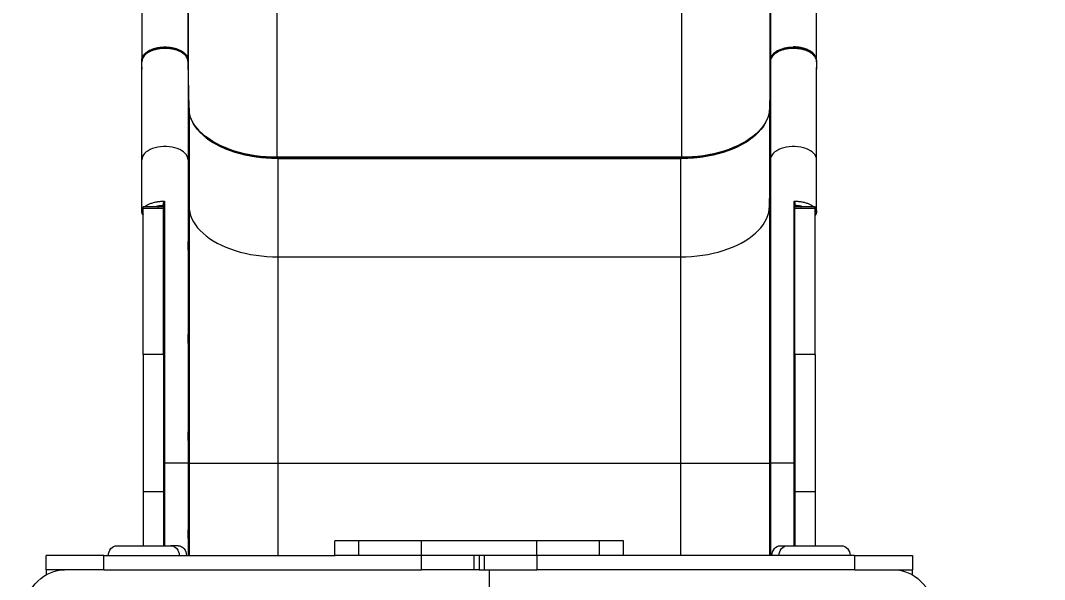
# Model space of a CAD drawing. Header units: millimetres. Extents: x -8939 to 8472, y -10604 to 8071.
# Drawn here: x -1971 to -907, y 4814 to 5395 of the extents above; entities that cross this region are included whole.
import ezdxf

# ---------------------------------------------------------------- set-up
doc = ezdxf.new("R2010")
doc.units = ezdxf.units.MM
for name, color, linetype in [('DIKOM_ОБЪЕКТ', 7, 'Continuous'), ('DIKOM_РАЗМЕР_ЗОНА', 7, 'Continuous'), ('DIKOM_РАЗМЕР_ОБЪЕКТА', 7, 'Continuous')]:
    doc.layers.add(name, color=color, linetype=linetype)
doc.styles.add('style1', font='arial.ttf', dxfattribs={"width": 0.8})
doc.dimstyles.new('1-50', dxfattribs={"dimtxt": 300, "dimasz": 200, "dimexe": 100, "dimexo": 0, "dimgap": 100, "dimtad": 1, "dimdec": 0, "dimtxsty": 'style1', "dimcen": 0, "dimclrd": 7, "dimclre": 7, "dimadec": 1, "dimazin": 2, "dimtfac": 1, "dimtdec": 0, "dimtmove": 0, "dimatfit": 3, "dimfxl": 0, "dimlwd": 25, "dimlwe": 18, "dimarcsym": 0})

# ---------------------------------------------------------------- blocks, each defined once
blk = doc.blocks.new('*D10')
at = {"layer": 'Defpoints', "color": 0, "transparency": 16777216}
for p in [(-1552.4, 6070.9), (-5993.5, -5179.1), (3962.9, -5179.1)]:
    blk.add_point(p, dxfattribs=at)
at = {"layer": 'DIKOM_РАЗМЕР_ОБЪЕКТА', "color": 7, "lineweight": 18, "transparency": 16777216}
for p, q in [((-1552.4, 6070.9), (-6093.5, 6070.9)), ((3962.9, -5179.1), (-6093.5, -5179.1))]:
    blk.add_line(p, q, dxfattribs=at)
at = {"layer": 'DIKOM_РАЗМЕР_ОБЪЕКТА', "color": 7, "lineweight": 25, "transparency": 16777216}
blk.add_line((-5993.5, 5870.9), (-5993.5, -4979.1), dxfattribs=at)
at = {"layer": 'DIKOM_РАЗМЕР_ОБЪЕКТА', "color": 7, "transparency": 16777216}
for points in [[(-6026.9, 5870.9), (-5960.2, 5870.9), (-5993.5, 6070.9)], [(-6026.9, -4979.1), (-5960.2, -4979.1), (-5993.5, -5179.1)]]:
    blk.add_solid(points, dxfattribs=at)
at = {"layer": 'DIKOM_РАЗМЕР_ОБЪЕКТА', "color": 0, "transparency": 16777216, "insert": (-6246.7, 1864), "char_height": 300, "attachment_point": 5, "rotation": 90, "style": 'style1'}
blk.add_mtext('11250', dxfattribs=at)
blk = doc.blocks.new('*D12')
at = {"layer": 'Defpoints', "color": 0, "transparency": 16777216}
for p in [(-8488.9, 8070.9), (-1804, 8070.9), (173.6, -6679.1)]:
    blk.add_point(p, dxfattribs=at)
at = {"layer": 'DIKOM_РАЗМЕР_ЗОНА', "color": 7, "lineweight": 18, "transparency": 16777216}
for p, q in [((-1804, 8070.9), (-8588.9, 8070.9)), ((173.6, -6679.1), (-8588.9, -6679.1))]:
    blk.add_line(p, q, dxfattribs=at)
at = {"layer": 'DIKOM_РАЗМЕР_ЗОНА', "color": 7, "lineweight": 25, "transparency": 16777216}
blk.add_line((-8488.9, -6479.1), (-8488.9, 7870.9), dxfattribs=at)
at = {"layer": 'DIKOM_РАЗМЕР_ЗОНА', "color": 7, "transparency": 16777216}
for points in [[(-8522.3, 7870.9), (-8455.6, 7870.9), (-8488.9, 8070.9)], [(-8522.3, -6479.1), (-8455.6, -6479.1), (-8488.9, -6679.1)]]:
    blk.add_solid(points, dxfattribs=at)
at = {"layer": 'DIKOM_РАЗМЕР_ЗОНА', "color": 0, "transparency": 16777216, "insert": (-8742.1, 2001.1), "char_height": 300, "attachment_point": 5, "rotation": 90, "style": 'style1'}
blk.add_mtext('14750', dxfattribs=at)

msp = doc.modelspace()

# ---------------------------------------------------------------- linework, layer by layer
at = {"layer": 'DIKOM_ОБЪЕКТ', "color": 7, "linetype": 'Continuous', "lineweight": 15}
for p, q in [((-1844.8, 5509.2), (-1844.8, 5353.9)), ((-1796.8, 5353.9), (-1796.8, 5509.2)), ((-1191.8, 5509.2), (-1191.8, 5353.9)), ((-1143.8, 5353.9), (-1143.8, 5509.2)), ((-1796.3, 5328.2), (-1796.3, 5460.7)), ((-1192.3, 5460.7), (-1192.3, 5328.2)), ((-1704.3, 5253), (-1704.3, 5408.3)), ((-1284.3, 5408.3), (-1284.3, 5253)), ((-1820.8, 5367), (-1820.8, 5367.7)), ((-1844.8, 5346.2), (-1844.8, 5353.9)), ((-1844.8, 5344.6), (-1844.8, 5352.4)), ((-1844.3, 5354.9), (-1844.5, 5353.4)), ((-1796.8, 5350.9), (-1796.8, 5353.9)), ((-1796.8, 5352.4), (-1796.8, 5250.4)), ((-1795.8, 5304.2), (-1796.8, 5352.4)), ((-1191.8, 5352.4), (-1192.8, 5304.2)), ((-1191.8, 5353.9), (-1191.9, 5350.9)), ((-1191.8, 5352.4), (-1191.8, 5250.4)), ((-1143.8, 5353.9), (-1143.8, 5346.2)), ((-1143.8, 5352.4), (-1143.8, 5344.6)), ((-1844.8, 5346.2), (-1844.8, 5344.6)), ((-1844.8, 5250.4), (-1844.8, 5344.6)), ((-1143.8, 5344.6), (-1143.8, 5346.2)), ((-1143.8, 5250.4), (-1143.8, 5344.6)), ((-1795.8, 5304.2), (-1795.8, 5202.2)), ((-1192.8, 5304.2), (-1192.8, 5202.2)), ((-1793.7, 5293.2), (-1793.7, 5293.4)), ((-1844.8, 5196.1), (-1844.8, 5250.4)), ((-1796.8, 5250.4), (-1796.8, 4934.9)), ((-1796.8, 5250.4), (-1795.8, 5202.2)), ((-1704.3, 5253), (-1704.3, 5252.2)), ((-1284.3, 5253), (-1704.3, 5253)), ((-1704.3, 5252.2), (-1284.3, 5252.2)), ((-1704.3, 5252.2), (-1704.3, 5251.7)), ((-1285.3, 5251.7), (-1703.3, 5251.7)), ((-1703.3, 5251.7), (-1703.3, 5251.5)), ((-1703.3, 5149.4), (-1703.3, 5251.5)), ((-1285.3, 5251.5), (-1703.3, 5251.5)), ((-1285.3, 5251.7), (-1285.3, 5251.5)), ((-1285.3, 5251.5), (-1285.3, 5149.4)), ((-1284.3, 5252.2), (-1284.3, 5253)), ((-1284.3, 5251.7), (-1284.3, 5252.2)), ((-1192.8, 5202.2), (-1191.8, 5250.4)), ((-1191.8, 5250.4), (-1191.8, 4934.9)), ((-1143.8, 5196.1), (-1143.8, 5250.4)), ((-1822.3, 5201.6), (-1822.3, 5204.8)), ((-1821.3, 5207.4), (-1821.3, 4934.9)), ((-1795.8, 5202.2), (-1795.8, 4934.9)), ((-1192.8, 5202.2), (-1192.8, 4934.9)), ((-1167.3, 4934.9), (-1167.3, 5207.4)), ((-1166.3, 5204.8), (-1166.3, 5201.6)), ((-1844.8, 5195.6), (-1844.8, 5196.1)), ((-1844.8, 5195.5), (-1844.8, 5195.6)), ((-1822.3, 5201.6), (-1843.3, 5201.6)), ((-1843.3, 5199.7), (-1843.3, 5201.6)), ((-1822.3, 5199.7), (-1843.3, 5199.7)), ((-1843.3, 5047.9), (-1843.3, 5199.7)), ((-1822.3, 5199.7), (-1822.3, 5201.6)), ((-1822.3, 5047.9), (-1822.3, 5199.7)), ((-1145.3, 5201.6), (-1166.3, 5201.6)), ((-1166.3, 5199.7), (-1166.3, 5201.6)), ((-1145.3, 5199.7), (-1166.3, 5199.7)), ((-1166.3, 5047.9), (-1166.3, 5199.7)), ((-1145.3, 5199.7), (-1145.3, 5201.6)), ((-1145.3, 5047.9), (-1145.3, 5199.7)), ((-1143.8, 5196.1), (-1143.8, 5195.6)), ((-1143.8, 5195.6), (-1143.8, 5195.5)), ((-1703.3, 4934.9), (-1703.3, 5149.4)), ((-1703.3, 5149.4), (-1285.3, 5149.4)), ((-1285.3, 5149.4), (-1285.3, 4934.9)), ((-1822.3, 5047.9), (-1843.3, 5047.9)), ((-1843.3, 5047.9), (-1843.3, 4905.1)), ((-1822.3, 5047.9), (-1822.3, 4905.1)), ((-1145.3, 5047.9), (-1166.3, 5047.9)), ((-1166.3, 5047.9), (-1166.3, 4905.1)), ((-1145.3, 5047.9), (-1145.3, 4905.1)), ((-1822.3, 4934.9), (-1821.3, 4934.9)), ((-1796.8, 4934.9), (-1821.3, 4934.9)), ((-1821.3, 4934.9), (-1821.3, 4849)), ((-1796.8, 4934.9), (-1796.8, 4839)), ((-1796.8, 4934.9), (-1795.8, 4934.9)), ((-1795.8, 4934.9), (-1703.3, 4934.9)), ((-1795.8, 4934.9), (-1795.8, 4839)), ((-1703.3, 4934.9), (-1285.3, 4934.9)), ((-1703.3, 4839), (-1703.3, 4934.9)), ((-1285.3, 4934.9), (-1192.8, 4934.9)), ((-1285.3, 4934.9), (-1285.3, 4839)), ((-1192.8, 4934.9), (-1191.8, 4934.9)), ((-1192.8, 4934.9), (-1192.8, 4839)), ((-1191.8, 4934.9), (-1191.8, 4839)), ((-1167.3, 4934.9), (-1191.8, 4934.9)), ((-1166.3, 4934.9), (-1167.3, 4934.9)), ((-1167.3, 4849), (-1167.3, 4934.9)), ((-1822.3, 4905.1), (-1843.3, 4905.1)), ((-1843.3, 4905.1), (-1843.3, 4849)), ((-1822.3, 4905.1), (-1822.3, 4849)), ((-1145.3, 4905.1), (-1166.3, 4905.1)), ((-1166.3, 4905.1), (-1166.3, 4849)), ((-1145.3, 4905.1), (-1145.3, 4849)), ((-1644.3, 4839), (-1644.3, 4854)), ((-1619.3, 4854), (-1644.3, 4854)), ((-1619.3, 4839), (-1619.3, 4854)), ((-1554.3, 4854), (-1619.3, 4854)), ((-1554.3, 4839), (-1554.3, 4854)), ((-1434.4, 4854), (-1554.3, 4854)), ((-1434.4, 4839), (-1434.4, 4854)), ((-1369.3, 4854), (-1434.4, 4854)), ((-1369.3, 4839), (-1369.3, 4854)), ((-1344.3, 4854), (-1369.3, 4854)), ((-1344.3, 4839), (-1344.3, 4854)), ((-1870.9, 4849), (-1814.6, 4849)), ((-1807.1, 4849), (-1814.6, 4849)), ((-1181.6, 4849), (-1174.1, 4849)), ((-1174.1, 4849), (-1117.8, 4849)), ((-1944.3, 4824), (-1944.3, 4839)), ((-1884.3, 4839), (-1944.3, 4839)), ((-1884.3, 4824), (-1884.3, 4839)), ((-1884.3, 4839), (-1644, 4839)), ((-1619.3, 4839), (-1644, 4839)), ((-1554.3, 4839), (-1619.3, 4839)), ((-1434.4, 4839), (-1554.3, 4839)), ((-1554.3, 4824), (-1554.3, 4839)), ((-1499.5, 4824), (-1499.5, 4839)), ((-1494.3, 4839), (-1494.3, 4824)), ((-1489.1, 4839), (-1489.1, 4824)), ((-1369.3, 4839), (-1434.4, 4839)), ((-1434.4, 4839), (-1434.4, 4824)), ((-1344.7, 4839), (-1369.3, 4839)), ((-1104.4, 4839), (-1344.7, 4839)), ((-1104.4, 4839), (-1104.4, 4824)), ((-1104.4, 4839), (-1044.3, 4839)), ((-1044.3, 4839), (-1044.3, 4824)), ((-1884.3, 4824), (-1944.3, 4824)), ((-1944.3, 4824), (-1944.3, 4818.7)), ((-1884.3, 4824), (-1554.3, 4824)), ((-1499.5, 4824), (-1554.3, 4824)), ((-1494.3, 4824), (-1499.5, 4824)), ((-1494.3, 4824), (-1489.1, 4824)), ((-1489.1, 4824), (-1434.4, 4824)), ((-1483.8, 4375), (-1483.8, 4824)), ((-1104.4, 4824), (-1434.4, 4824)), ((-1104.4, 4824), (-1044.3, 4824)), ((-1044.3, 4818.7), (-1044.3, 4824))]:
    msp.add_line(p, q, dxfattribs=at)
at = {"layer": 'DIKOM_ОБЪЕКТ', "color": 7, "linetype": 'Continuous', "lineweight": 15, "flags": 128}
for points in [[(-1779.7, 5274.6), (-1781.2, 5275.9), (-1784.2, 5278.8), (-1786.9, 5281.8), (-1789.2, 5284.8), (-1791.2, 5287.9), (-1792.8, 5291.1), (-1794.1, 5294.3), (-1795, 5297.6), (-1795.6, 5300.9), (-1795.8, 5304.2)], [(-1192.8, 5304.2), (-1193, 5300.9), (-1193.6, 5297.6), (-1194.5, 5294.3), (-1195.8, 5291.1), (-1197.5, 5287.9), (-1199.5, 5284.8), (-1201.8, 5281.8), (-1204.4, 5278.8), (-1207.4, 5275.9), (-1210.6, 5273.2)], [(-1704.3, 5253), (-1710.1, 5253.1), (-1715.8, 5253.4), (-1721.5, 5253.9), (-1727.1, 5254.6), (-1732.6, 5255.5), (-1738.1, 5256.7), (-1743.4, 5258), (-1748.5, 5259.5), (-1753.4, 5261.1), (-1758.2, 5263), (-1762.8, 5265), (-1767.1, 5267.2), (-1771.2, 5269.5), (-1775, 5272), (-1778.6, 5274.6), (-1781.8, 5277.3), (-1784.8, 5280.1), (-1787.4, 5283.1), (-1789.7, 5286.1), (-1791.7, 5289.2), (-1793.3, 5292.4), (-1793.7, 5293.2)], [(-1195.4, 5292.3), (-1197, 5289.2), (-1198.9, 5286.1), (-1201.2, 5283.1), (-1203.9, 5280.1), (-1206.8, 5277.3), (-1210.1, 5274.6), (-1213.6, 5272), (-1217.5, 5269.5), (-1221.5, 5267.2), (-1225.9, 5265), (-1230.4, 5263), (-1235.2, 5261.1), (-1240.2, 5259.5), (-1245.3, 5258), (-1250.6, 5256.7), (-1256, 5255.5), (-1261.5, 5254.6), (-1267.1, 5253.9), (-1272.8, 5253.4), (-1278.6, 5253.1), (-1284.3, 5253)], [(-1703.3, 5251.5), (-1709.1, 5251.6), (-1714.9, 5251.9), (-1720.6, 5252.4), (-1726.2, 5253.1), (-1731.8, 5254.1), (-1737.3, 5255.2), (-1742.6, 5256.5), (-1747.7, 5258), (-1752.7, 5259.7), (-1757.5, 5261.5), (-1762.1, 5263.6), (-1766.5, 5265.8), (-1770.6, 5268.1), (-1774.4, 5270.6), (-1778, 5273.2), (-1779.7, 5274.6)], [(-1777.9, 5273.2), (-1775.2, 5271.3), (-1771.4, 5268.8), (-1767.3, 5266.5), (-1763, 5264.3), (-1758.4, 5262.3), (-1753.6, 5260.4), (-1748.6, 5258.7), (-1743.5, 5257.2), (-1738.2, 5255.9), (-1732.7, 5254.8), (-1727.2, 5253.9), (-1721.5, 5253.2), (-1715.8, 5252.6), (-1710.1, 5252.3), (-1704.3, 5252.2)], [(-1210.6, 5273.2), (-1210.7, 5273.2), (-1214.2, 5270.6), (-1218.1, 5268.1), (-1222.2, 5265.8), (-1226.5, 5263.6), (-1231.1, 5261.5), (-1235.9, 5259.7), (-1240.9, 5258), (-1246.1, 5256.5), (-1251.4, 5255.2), (-1256.8, 5254.1), (-1262.4, 5253.1), (-1268, 5252.4), (-1273.8, 5251.9), (-1279.5, 5251.6), (-1285.3, 5251.5)], [(-1284.3, 5252.2), (-1278.5, 5252.3), (-1272.8, 5252.6), (-1267.1, 5253.2), (-1261.5, 5253.9), (-1255.9, 5254.8), (-1250.5, 5255.9), (-1245.2, 5257.2), (-1240, 5258.7), (-1235, 5260.4), (-1230.3, 5262.3), (-1225.7, 5264.3), (-1221.3, 5266.5), (-1217.2, 5268.8), (-1214.7, 5270.4)], [(-1796.8, 5250.4), (-1797, 5252.1), (-1797.6, 5253.8), (-1798.5, 5255.4), (-1799.8, 5257), (-1801.4, 5258.5), (-1803.3, 5259.8), (-1805.5, 5261), (-1808, 5262), (-1810.6, 5262.8), (-1813.4, 5263.5), (-1816.3, 5263.9), (-1819.3, 5264.1), (-1822.3, 5264.1), (-1825.3, 5263.9), (-1828.2, 5263.5), (-1831, 5262.8), (-1833.7, 5262), (-1836.1, 5261), (-1838.3, 5259.8), (-1840.2, 5258.5), (-1841.9, 5257), (-1843.1, 5255.4), (-1844.1, 5253.8), (-1844.6, 5252.1), (-1844.8, 5250.4)], [(-1143.8, 5250.4), (-1144, 5252.1), (-1144.6, 5253.8), (-1145.5, 5255.4), (-1146.8, 5257), (-1148.4, 5258.5), (-1150.3, 5259.8), (-1152.5, 5261), (-1155, 5262), (-1157.6, 5262.8), (-1160.4, 5263.5), (-1163.3, 5263.9), (-1166.3, 5264.1), (-1169.3, 5264.1), (-1172.3, 5263.9), (-1175.2, 5263.5), (-1178, 5262.8), (-1180.7, 5262), (-1183.1, 5261), (-1185.3, 5259.8), (-1187.2, 5258.5), (-1188.9, 5257), (-1190.1, 5255.4), (-1191.1, 5253.8), (-1191.6, 5252.1), (-1191.8, 5250.4)], [(-1795.8, 5202.2), (-1795.6, 5198.9), (-1795, 5195.6), (-1794.1, 5192.3), (-1792.8, 5189.1), (-1791.2, 5185.9), (-1789.2, 5182.8), (-1786.9, 5179.7), (-1784.2, 5176.8), (-1781.2, 5173.9), (-1778, 5171.2), (-1774.4, 5168.5), (-1770.6, 5166.1), (-1766.5, 5163.7), (-1762.1, 5161.5), (-1757.5, 5159.5), (-1752.7, 5157.6), (-1747.7, 5155.9), (-1742.6, 5154.4), (-1737.3, 5153.1), (-1731.8, 5152), (-1726.2, 5151.1), (-1720.6, 5150.4), (-1714.9, 5149.8), (-1709.1, 5149.5), (-1703.3, 5149.4)], [(-1285.3, 5149.4), (-1279.5, 5149.5), (-1273.8, 5149.8), (-1268, 5150.4), (-1262.4, 5151.1), (-1256.8, 5152), (-1251.4, 5153.1), (-1246.1, 5154.4), (-1240.9, 5155.9), (-1235.9, 5157.6), (-1231.1, 5159.5), (-1226.5, 5161.5), (-1222.2, 5163.7), (-1218.1, 5166.1), (-1214.2, 5168.5), (-1210.7, 5171.2), (-1207.4, 5173.9), (-1204.4, 5176.8), (-1201.8, 5179.7), (-1199.5, 5182.8), (-1197.5, 5185.9), (-1195.8, 5189.1), (-1194.5, 5192.3), (-1193.6, 5195.6), (-1193, 5198.9), (-1192.8, 5202.2)], [(-1879.5, 4839), (-1879.4, 4840.9), (-1878.9, 4842.8), (-1878.1, 4844.5), (-1877, 4846), (-1875.7, 4847.3), (-1874.2, 4848.2), (-1872.6, 4848.8), (-1870.9, 4849)], [(-1814.6, 4849), (-1812.9, 4848.8), (-1811.3, 4848.2), (-1809.8, 4847.3), (-1808.5, 4846), (-1807.4, 4844.5), (-1806.6, 4842.8), (-1806.1, 4840.9), (-1805.9, 4839)], [(-1807.1, 4849), (-1805.4, 4848.8), (-1803.8, 4848.2), (-1802.3, 4847.3), (-1801, 4846), (-1799.9, 4844.5), (-1799.1, 4842.8), (-1798.6, 4840.9), (-1798.4, 4839)], [(-1190.3, 4839), (-1190.1, 4840.9), (-1189.6, 4842.8), (-1188.8, 4844.5), (-1187.7, 4846), (-1186.4, 4847.3), (-1184.9, 4848.2), (-1183.3, 4848.8), (-1181.6, 4849)], [(-1182.8, 4839), (-1182.6, 4840.9), (-1182.1, 4842.8), (-1181.3, 4844.5), (-1180.2, 4846), (-1178.9, 4847.3), (-1177.4, 4848.2), (-1175.8, 4848.8), (-1174.1, 4849)], [(-1117.8, 4849), (-1116.1, 4848.8), (-1114.5, 4848.2), (-1113, 4847.3), (-1111.7, 4846), (-1110.6, 4844.5), (-1109.8, 4842.8), (-1109.3, 4840.9), (-1109.1, 4839)], [(-1968.3, 4774), (-1968.1, 4778.3), (-1967.6, 4782.6), (-1966.8, 4786.9), (-1965.7, 4791.1), (-1964.2, 4795.1), (-1962.5, 4799), (-1960.5, 4802.6), (-1958.2, 4806.1), (-1955.6, 4809.3), (-1952.8, 4812.3), (-1949.8, 4814.9), (-1946.6, 4817.3), (-1943.3, 4819.3), (-1939.8, 4820.9), (-1936.2, 4822.3), (-1932.5, 4823.2), (-1928.8, 4823.8), (-1925, 4824)], [(-1063.6, 4824), (-1059.9, 4823.8), (-1056.1, 4823.2), (-1052.4, 4822.3), (-1048.8, 4820.9), (-1045.3, 4819.3), (-1042, 4817.3), (-1038.8, 4814.9), (-1035.8, 4812.3), (-1033, 4809.3), (-1030.5, 4806.1), (-1028.2, 4802.6), (-1026.1, 4799), (-1024.4, 4795.1), (-1022.9, 4791.1), (-1021.8, 4786.9), (-1021, 4782.6), (-1020.5, 4778.3), (-1020.3, 4774)]]:
    msp.add_lwpolyline(points, dxfattribs=at)
at = {"layer": 'DIKOM_ОБЪЕКТ', "color": 7, "linetype": 'Continuous', "lineweight": 15}
for centre, radius, start, end in [((-1827.2, 5366.7), 2.81, 181.0859, 196.2666), ((-1814.4, 5366.7), 2.8, 343.7089, 358.9386), ((-1805.3, 5363.7), 1.45, 328.9338, 358.0415), ((-1841.9, 5196.2), 2.92, 181.2337, 240.9098), ((-1841.9, 5195.6), 2.92, 181.2287, 240.9148), ((-1841.4, 5195.5), 3.4, 180, 236.0255), ((-1146.7, 5196.2), 2.92, 299.0901, 358.7744), ((-1146.7, 5195.6), 2.92, 299.0901, 358.7744), ((-1147.2, 5195.5), 3.4, 303.9745, 0)]:
    msp.add_arc(centre, radius, start, end, dxfattribs=at)
for centre in [(-1796.6, 4860.9), (-1192, 4860.9)]:
    msp.add_ellipse(centre, major_axis=(0, 4.5), ratio=0.011921, dxfattribs=at)
for points, knots in [([(-1844.8, 5353.9), (-1844.8, 5354.1), (-1844.8, 5354.4), (-1844.8, 5354.9), (-1844.7, 5355.5), (-1844.6, 5355.9), (-1844.4, 5356.5), (-1844.2, 5357.2), (-1843.8, 5357.8), (-1843.5, 5358.5), (-1843.1, 5359), (-1842.7, 5359.6), (-1842.3, 5360.1), (-1841.8, 5360.6), (-1841.3, 5361.1), (-1840.9, 5361.4), (-1840.6, 5361.8), (-1840, 5362.2), (-1839.2, 5362.8), (-1838.2, 5363.4), (-1837.2, 5364), (-1835.6, 5364.8), (-1833.2, 5365.8), (-1831.1, 5366.4), (-1830, 5366.6)], [0, 0, 0, 0, 0.031381, 0.062763, 0.094142, 0.125522, 0.154791, 0.196208, 0.249761, 0.28557, 0.321375, 0.35719, 0.393, 0.428806, 0.46461, 0.500418, 0.50419, 0.535776, 0.597797, 0.649835, 0.69489, 0.749726, 0.874861, 1, 1, 1, 1]), ([(-1796.8, 5352.4), (-1796.9, 5353), (-1796.9, 5354.3), (-1797.7, 5356.3), (-1799, 5358.4), (-1801.1, 5360.4), (-1803.7, 5362.2), (-1806.8, 5363.7), (-1810.3, 5364.9), (-1813.8, 5365.7), (-1817.4, 5366.1), (-1821.1, 5366.2), (-1825, 5366.1), (-1829.1, 5365.4), (-1832.8, 5364.4), (-1836.2, 5363.1), (-1839.1, 5361.5), (-1841.4, 5359.6), (-1843.1, 5357.6), (-1844.5, 5355.2), (-1844.7, 5353.5), (-1844.8, 5352.4)], [0, 0, 0, 0, 0.043359, 0.087543, 0.14047, 0.194931, 0.24786, 0.302321, 0.355247, 0.409707, 0.454431, 0.500067, 0.555521, 0.612748, 0.665673, 0.720134, 0.773059, 0.82752, 0.876955, 0.92763, 1, 1, 1, 1]), ([(-1829.9, 5365.9), (-1830.9, 5365.6), (-1833.1, 5365.1), (-1835.9, 5363.9), (-1838.4, 5362.5), (-1840.6, 5360.9), (-1842.3, 5359.2), (-1843.6, 5357.4), (-1844, 5356.1), (-1844.2, 5355.5)], [0, 0, 0, 0, 0.144191, 0.289355, 0.433865, 0.578701, 0.724356, 0.869601, 1, 1, 1, 1]), ([(-1830, 5366.6), (-1829.6, 5366.7), (-1828.8, 5366.9), (-1827.5, 5367.2), (-1826.3, 5367.3), (-1825, 5367.5), (-1823.6, 5367.6), (-1822.1, 5367.7), (-1821.2, 5367.7), (-1820.8, 5367.7)], [0, 0, 0, 0, 0.142561, 0.285131, 0.427672, 0.537583, 0.693156, 0.886982, 1, 1, 1, 1]), ([(-1820.8, 5367), (-1822.4, 5366.9), (-1825.5, 5366.8), (-1828.4, 5366.2), (-1829.9, 5365.9)], [0, 0, 0, 0, 0.501036, 1, 1, 1, 1]), ([(-1820.8, 5367.7), (-1820.4, 5367.7), (-1819.5, 5367.7), (-1818.1, 5367.6), (-1816.9, 5367.5), (-1815.6, 5367.4), (-1814.2, 5367.2), (-1812.9, 5366.9), (-1812, 5366.7), (-1811.6, 5366.6)], [0, 0, 0, 0, 0.14255, 0.285116, 0.427666, 0.537592, 0.69316, 0.886983, 1, 1, 1, 1]), ([(-1820.8, 5367), (-1819.3, 5366.9), (-1816.2, 5366.8), (-1813.2, 5366.2), (-1811.7, 5365.9)], [0, 0, 0, 0, 0.498944, 1, 1, 1, 1]), ([(-1811.7, 5365.9), (-1810.3, 5365.5), (-1807.5, 5364.8), (-1805.2, 5363.6), (-1804.1, 5363)], [0, 0, 0, 0, 0.49895, 1, 1, 1, 1]), ([(-1811.6, 5366.6), (-1811.2, 5366.5), (-1810.4, 5366.3), (-1809.2, 5366), (-1808.1, 5365.6), (-1807.1, 5365.2), (-1805.9, 5364.7), (-1804.8, 5364.2), (-1804.1, 5363.8), (-1803.8, 5363.7)], [0, 0, 0, 0, 0.142557, 0.285132, 0.427684, 0.537581, 0.693164, 0.886982, 1, 1, 1, 1]), ([(-1804.1, 5363), (-1803, 5362.3), (-1800.9, 5361), (-1798.8, 5358.6), (-1797.7, 5356.7), (-1797.5, 5355.7), (-1797.5, 5355.5)], [0, 0, 0, 0, 0.314253, 0.627655, 0.940804, 1, 1, 1, 1]), ([(-1803.8, 5363.7), (-1803.6, 5363.5), (-1803.2, 5363.3), (-1802.6, 5362.9), (-1802, 5362.5), (-1801.4, 5362), (-1801, 5361.7), (-1800.7, 5361.4), (-1800.3, 5361.1), (-1799.9, 5360.7), (-1799.5, 5360.3), (-1799.1, 5359.8), (-1798.9, 5359.5), (-1798.2, 5358.6), (-1797.5, 5357.3), (-1797, 5355.7), (-1796.9, 5354.9), (-1796.9, 5354.6)], [0, 0, 0, 0, 0.053325, 0.106655, 0.159973, 0.213302, 0.266611, 0.281904, 0.314746, 0.363707, 0.420322, 0.46497, 0.502243, 0.532133, 0.753808, 0.916286, 1, 1, 1, 1]), ([(-1191.8, 5353.9), (-1191.8, 5354.4), (-1191.7, 5355.3), (-1191.4, 5356.5), (-1191, 5357.4), (-1190.7, 5358.1), (-1190.4, 5358.7), (-1189.9, 5359.3), (-1189.4, 5360), (-1188.6, 5360.8), (-1187.8, 5361.6), (-1186.9, 5362.3), (-1186, 5363), (-1185.1, 5363.5), (-1184, 5364.1), (-1182.6, 5364.8), (-1180.6, 5365.6), (-1178.8, 5366.2), (-1176.1, 5366.9), (-1172.5, 5367.5), (-1169.4, 5367.6), (-1167.8, 5367.7)], [0, 0, 0, 0, 0.066931, 0.122647, 0.167147, 0.200425, 0.22247, 0.250529, 0.29214, 0.333748, 0.375359, 0.416976, 0.458612, 0.49052, 0.513981, 0.58564, 0.640207, 0.699432, 0.756647, 0.874842, 1, 1, 1, 1]), ([(-1143.8, 5352.4), (-1143.9, 5353.5), (-1144.1, 5355.2), (-1145.4, 5357.6), (-1147.1, 5359.5), (-1149.5, 5361.4), (-1152.3, 5363), (-1155.7, 5364.4), (-1159.4, 5365.4), (-1163.5, 5366), (-1167.5, 5366.2), (-1171.2, 5366.1), (-1174.8, 5365.7), (-1178.4, 5364.9), (-1181.9, 5363.7), (-1185, 5362.1), (-1187.6, 5360.4), (-1189.6, 5358.3), (-1190.9, 5356.3), (-1191.7, 5354.3), (-1191.8, 5353.1), (-1191.8, 5352.4)], [0, 0, 0, 0, 0.071265, 0.120519, 0.170999, 0.223926, 0.278386, 0.331313, 0.385775, 0.441931, 0.499933, 0.544976, 0.590954, 0.643879, 0.698342, 0.751267, 0.80573, 0.858656, 0.913115, 0.956152, 1, 1, 1, 1]), ([(-1191.2, 5355.5), (-1191.1, 5355.7), (-1191, 5356.7), (-1189.8, 5358.6), (-1187.7, 5360.9), (-1184.7, 5363), (-1181.1, 5364.7), (-1177, 5366), (-1172.5, 5366.8), (-1167.8, 5367), (-1163.2, 5366.8), (-1158.7, 5366), (-1154.6, 5364.7), (-1151, 5363), (-1148, 5361), (-1145.8, 5358.6), (-1144.7, 5356.8), (-1144.5, 5355.8), (-1144.5, 5355.6)], [0, 0, 0, 0, 0.012654, 0.082613, 0.152231, 0.222068, 0.291907, 0.361521, 0.431517, 0.501429, 0.571699, 0.641253, 0.711212, 0.780823, 0.850668, 0.920504, 0.990313, 1, 1, 1, 1]), ([(-1143.8, 5353.9), (-1143.9, 5354.8), (-1144.1, 5356.6), (-1145.5, 5359.2), (-1147.7, 5361.6), (-1149.9, 5363.2), (-1151.5, 5364), (-1152.4, 5364.5), (-1153.3, 5364.9), (-1154.1, 5365.2), (-1154.7, 5365.4), (-1155.3, 5365.7), (-1156.1, 5365.9), (-1156.9, 5366.2), (-1157.8, 5366.4), (-1158.6, 5366.6), (-1159.5, 5366.8), (-1160.6, 5367.1), (-1161.7, 5367.3), (-1162.6, 5367.4), (-1163.3, 5367.5), (-1164, 5367.5), (-1165, 5367.6), (-1165.9, 5367.7), (-1166.9, 5367.7), (-1167.5, 5367.7), (-1167.8, 5367.7)], [0, 0, 0, 0, 0.125169, 0.250588, 0.375213, 0.499939, 0.522177, 0.552311, 0.591331, 0.617315, 0.62453, 0.649574, 0.67462, 0.699662, 0.724701, 0.749747, 0.771927, 0.80194, 0.84101, 0.867035, 0.874234, 0.899385, 0.924538, 0.949694, 0.974847, 1, 1, 1, 1]), ([(-1844.8, 5353.9), (-1844.8, 5353.9), (-1844.8, 5353.8), (-1844.8, 5353.8), (-1844.8, 5353.7), (-1844.7, 5353.6), (-1844.7, 5353.5), (-1844.6, 5353.4), (-1844.6, 5353.4), (-1844.5, 5353.4)], [0, 0, 0, 0, 0.132225, 0.264378, 0.396489, 0.528926, 0.661084, 0.793282, 1, 1, 1, 1]), ([(-1796.9, 5354.6), (-1796.8, 5354.5), (-1796.8, 5354.3), (-1796.8, 5354.1), (-1796.8, 5354), (-1796.8, 5353.9), (-1796.8, 5353.9)], [0, 0, 0, 0, 0.307447, 0.770729, 0.91449, 1, 1, 1, 1]), ([(-1191.7, 5355.1), (-1191.8, 5354.9), (-1191.8, 5354.4), (-1191.8, 5354), (-1191.8, 5353.8)], [0, 0, 0, 0, 0.607093, 1, 1, 1, 1]), ([(-1143.8, 5353.8), (-1143.8, 5353.8), (-1143.8, 5353.8), (-1143.8, 5353.9), (-1143.8, 5353.9)], [0, 0, 0, 0, 0.165233, 1, 1, 1, 1]), ([(-1703.3, 5251.7), (-1704.3, 5251.7), (-1707, 5251.7), (-1711.6, 5251.9), (-1716.9, 5252.2), (-1722.3, 5252.8), (-1727.5, 5253.5), (-1732.7, 5254.4), (-1737.8, 5255.5), (-1742.7, 5256.7), (-1747.6, 5258.1), (-1752.2, 5259.7), (-1756.7, 5261.4), (-1761.1, 5263.2), (-1765.2, 5265.2), (-1769.1, 5267.3), (-1772.8, 5269.6), (-1776.2, 5272), (-1778.5, 5273.7), (-1779.7, 5274.7), (-1779.8, 5274.8)], [0, 0, 0, 0, 0.031562, 0.091589, 0.151619, 0.211647, 0.271674, 0.331699, 0.391719, 0.451737, 0.511747, 0.571753, 0.631755, 0.691751, 0.751738, 0.811725, 0.871702, 0.931682, 0.991657, 1, 1, 1, 1]), ([(-1210.6, 5273.5), (-1211.3, 5272.9), (-1213.1, 5271.5), (-1216.2, 5269.4), (-1219.9, 5267.1), (-1223.8, 5265), (-1228, 5263), (-1232.3, 5261.2), (-1236.8, 5259.5), (-1241.5, 5258), (-1246.4, 5256.6), (-1251.3, 5255.4), (-1256.4, 5254.3), (-1261.6, 5253.4), (-1266.9, 5252.7), (-1272.2, 5252.2), (-1277.6, 5251.8), (-1282, 5251.7), (-1284.5, 5251.7), (-1285.3, 5251.7)], [0, 0, 0, 0, 0.042194, 0.104229, 0.166265, 0.228298, 0.290333, 0.352373, 0.414415, 0.476464, 0.538517, 0.600576, 0.66264, 0.724704, 0.786772, 0.848846, 0.910919, 0.972993, 1, 1, 1, 1]), ([(-1841.8, 5201.6), (-1841.1, 5202.1), (-1839.7, 5203.2), (-1836.9, 5204.6), (-1833.6, 5205.7), (-1830, 5206.6), (-1826.2, 5207.2), (-1823.3, 5207.4), (-1821.7, 5207.4), (-1821.3, 5207.4)], [0, 0, 0, 0, 0.159203, 0.319098, 0.483627, 0.643515, 0.808041, 0.960725, 1, 1, 1, 1]), ([(-1822.3, 5202.8), (-1823.3, 5202.7), (-1825.5, 5202.6), (-1828.3, 5202.2), (-1829.9, 5201.8), (-1830.5, 5201.6)], [0, 0, 0, 0, 0.355351, 0.759069, 1, 1, 1, 1]), ([(-1828.7, 5201.6), (-1828.2, 5201.7), (-1826.7, 5202), (-1824.6, 5202.2), (-1822.9, 5202.3), (-1822.3, 5202.3)], [0, 0, 0, 0, 0.235432, 0.740286, 1, 1, 1, 1]), ([(-1827.7, 5201.6), (-1827.6, 5201.6), (-1826.7, 5201.8), (-1825, 5202), (-1823.3, 5202.1), (-1822.4, 5202.1), (-1822.3, 5202.1)], [0, 0, 0, 0, 0.068281, 0.503905, 0.941096, 1, 1, 1, 1]), ([(-1822.3, 5204.8), (-1822.3, 5205.1), (-1822.2, 5205.6), (-1821.9, 5206.5), (-1821.5, 5207.1), (-1821.3, 5207.4), (-1821.3, 5207.4)], [0, 0, 0, 0, 0.248853, 0.616561, 0.995901, 1, 1, 1, 1]), ([(-1167.3, 5207.4), (-1167.3, 5207.4), (-1167.1, 5207.1), (-1166.8, 5206.5), (-1166.4, 5205.6), (-1166.3, 5205.1), (-1166.3, 5204.8)], [0, 0, 0, 0, 0.004272, 0.383608, 0.751313, 1, 1, 1, 1]), ([(-1167.3, 5207.4), (-1167, 5207.4), (-1165.4, 5207.4), (-1162.5, 5207.2), (-1158.7, 5206.6), (-1155.1, 5205.7), (-1151.8, 5204.6), (-1149, 5203.2), (-1147.6, 5202.1), (-1146.9, 5201.6)], [0, 0, 0, 0, 0.039275, 0.191919, 0.351764, 0.516247, 0.676093, 0.840578, 1, 1, 1, 1]), ([(-1158.1, 5201.6), (-1158.8, 5201.8), (-1160.4, 5202.2), (-1163.1, 5202.6), (-1165.3, 5202.7), (-1166.3, 5202.8)], [0, 0, 0, 0, 0.240931, 0.644649, 1, 1, 1, 1]), ([(-1166.3, 5202.3), (-1165.8, 5202.3), (-1164.1, 5202.2), (-1161.9, 5202), (-1160.4, 5201.7), (-1159.9, 5201.6)], [0, 0, 0, 0, 0.259678, 0.764568, 1, 1, 1, 1]), ([(-1166.3, 5202.1), (-1165.9, 5202.1), (-1164.7, 5202.1), (-1162.9, 5201.9), (-1161.5, 5201.7), (-1160.9, 5201.6)], [0, 0, 0, 0, 0.231408, 0.669081, 1, 1, 1, 1]), ([(-1844.8, 5196.1), (-1844.8, 5196.7), (-1844.7, 5198), (-1843.9, 5199.2), (-1843.5, 5199.8)], [0, 0, 0, 0, 0.498698, 1, 1, 1, 1]), ([(-1145.1, 5199.8), (-1144.8, 5199.3), (-1144.1, 5198.2), (-1143.8, 5197), (-1143.8, 5196.3), (-1143.8, 5196.1)], [0, 0, 0, 0, 0.427678, 0.889856, 1, 1, 1, 1]), ([(-1796.6, 5157.8), (-1796.6, 5157.4), (-1796.6, 5156.8), (-1796.6, 5156.4), (-1796.6, 5156.5), (-1796.6, 5157.1), (-1796.7, 5158.1), (-1796.7, 5159.4), (-1796.7, 5161), (-1796.7, 5162.5), (-1796.7, 5163.8), (-1796.7, 5164.8), (-1796.7, 5165.4), (-1796.7, 5165.5), (-1796.6, 5165), (-1796.6, 5164.1), (-1796.6, 5162.9), (-1796.6, 5161.4), (-1796.6, 5159.9), (-1796.6, 5158.6), (-1796.6, 5158), (-1796.6, 5157.8)], [0, 0, 0, 0, 0.053695, 0.107379, 0.16107, 0.214765, 0.268457, 0.322155, 0.375836, 0.429524, 0.483202, 0.536892, 0.59058, 0.644268, 0.697962, 0.751658, 0.805347, 0.859036, 0.912719, 0.966404, 1, 1, 1, 1]), ([(-1192.1, 5157.8), (-1192, 5157.4), (-1192, 5156.8), (-1192, 5156.4), (-1192, 5156.5), (-1192, 5157.1), (-1192, 5158.1), (-1192, 5159.4), (-1192, 5161), (-1191.9, 5162.5), (-1191.9, 5163.8), (-1192, 5164.8), (-1192, 5165.4), (-1192, 5165.4), (-1192, 5165.4)], [0, 0, 0, 0, 0.085908, 0.171801, 0.257703, 0.343612, 0.429516, 0.515431, 0.601317, 0.687215, 0.773121, 0.859003, 0.944901, 1, 1, 1, 1]), ([(-1192, 5165.4), (-1192, 5165.3), (-1192, 5165.1), (-1192, 5164.1), (-1192, 5162.9), (-1192, 5161.4), (-1192.1, 5159.9), (-1192.1, 5158.6), (-1192.1, 5158), (-1192.1, 5157.8)], [0, 0, 0, 0, 0.150938, 0.301853, 0.452815, 0.60374, 0.754648, 0.905559, 1, 1, 1, 1]), ([(-1796.6, 5061.1), (-1796.6, 5060.8), (-1796.6, 5060.1), (-1796.6, 5059.7), (-1796.6, 5059.8), (-1796.7, 5060.4), (-1796.7, 5061.4), (-1796.7, 5062.8), (-1796.7, 5064.3), (-1796.7, 5065.8), (-1796.7, 5067.2), (-1796.7, 5068.2), (-1796.7, 5068.8), (-1796.6, 5068.8), (-1796.6, 5068.4), (-1796.6, 5067.5), (-1796.6, 5066.2), (-1796.6, 5064.8), (-1796.6, 5063.2), (-1796.6, 5062), (-1796.6, 5061.4), (-1796.6, 5061.1)], [0, 0, 0, 0, 0.053693, 0.107382, 0.161074, 0.214771, 0.268465, 0.322149, 0.375846, 0.429516, 0.483206, 0.536892, 0.590579, 0.64427, 0.697966, 0.751664, 0.805353, 0.859043, 0.912725, 0.966407, 1, 1, 1, 1]), ([(-1192, 5061.1), (-1192, 5060.8), (-1192, 5060.1), (-1192, 5059.7), (-1192, 5059.8), (-1192, 5060.4), (-1192, 5061.4), (-1192, 5062.8), (-1191.9, 5064.3), (-1191.9, 5065.8), (-1192, 5067.2), (-1192, 5068.2), (-1192, 5068.8), (-1192, 5068.8), (-1192, 5068.4), (-1192, 5067.5), (-1192, 5066.2), (-1192.1, 5064.8), (-1192.1, 5063.2), (-1192.1, 5062), (-1192, 5061.4), (-1192, 5061.1)], [0, 0, 0, 0, 0.053692, 0.107382, 0.161073, 0.21477, 0.268463, 0.322147, 0.375844, 0.42953, 0.483205, 0.536891, 0.590578, 0.644268, 0.697964, 0.751651, 0.805355, 0.859044, 0.912726, 0.966407, 1, 1, 1, 1]), ([(-1796.6, 4959.7), (-1796.6, 4959.4), (-1796.6, 4958.8), (-1796.6, 4958.3), (-1796.6, 4958.4), (-1796.7, 4959), (-1796.7, 4960.1), (-1796.7, 4961.4), (-1796.7, 4962.9), (-1796.7, 4964.4), (-1796.7, 4965.8), (-1796.7, 4966.8), (-1796.7, 4967.4), (-1796.6, 4967.5), (-1796.6, 4967), (-1796.6, 4966.1), (-1796.6, 4964.8), (-1796.6, 4963.4), (-1796.6, 4961.8), (-1796.6, 4960.6), (-1796.6, 4960), (-1796.6, 4959.7)], [0, 0, 0, 0, 0.053691, 0.107386, 0.161081, 0.214774, 0.26847, 0.322155, 0.375837, 0.429522, 0.48321, 0.536895, 0.590582, 0.644275, 0.697974, 0.751664, 0.805356, 0.859046, 0.912728, 0.966408, 1, 1, 1, 1]), ([(-1192, 4967.4), (-1192, 4967.3), (-1192, 4967), (-1192, 4966.1), (-1192, 4964.8), (-1192.1, 4963.4), (-1192.1, 4961.8), (-1192, 4960.6), (-1192, 4960), (-1192, 4959.7)], [0, 0, 0, 0, 0.15094, 0.301897, 0.452831, 0.603762, 0.754668, 0.905568, 1, 1, 1, 1]), ([(-1192, 4959.7), (-1192, 4959.4), (-1192, 4958.8), (-1192, 4958.3), (-1192, 4958.4), (-1192, 4959), (-1192, 4960.1), (-1192, 4961.4), (-1191.9, 4962.9), (-1191.9, 4964.4), (-1192, 4965.8), (-1192, 4966.8), (-1192, 4967.4), (-1192, 4967.3), (-1192, 4967.3)], [0, 0, 0, 0, 0.085898, 0.171795, 0.257697, 0.343598, 0.429503, 0.515392, 0.601301, 0.687164, 0.773056, 0.858944, 0.944846, 1, 1, 1, 1])]:
    msp.add_open_spline(points, degree=3, knots=knots, dxfattribs=at)

# ---------------------------------------------------------------- dimensions: what is measured, and where the dimension line sits
at = {"layer": 'DIKOM_РАЗМЕР_ЗОНА'}
dim = msp.add_linear_dim(base=(-8488.9, 8070.9), p1=(173.6, -6679.1), p2=(-1804, 8070.9), angle=270, text='14750', dimstyle='1-50', dxfattribs=at)
dim.commit()
dim.dimension.update_dxf_attribs({"geometry": '*D12', "text_midpoint": (-8488.9, 2001.1), "dimtype": 160})
at = {"layer": 'DIKOM_РАЗМЕР_ОБЪЕКТА'}
dim = msp.add_linear_dim(base=(-5993.5, -5179.1), p1=(-1552.4, 6070.9), p2=(3962.9, -5179.1), angle=270, dimstyle='1-50', dxfattribs=at)
dim.commit()
dim.dimension.update_dxf_attribs({"geometry": '*D10', "text_midpoint": (-5993.5, 1864), "dimtype": 160})

doc.saveas('drawing.dxf')
